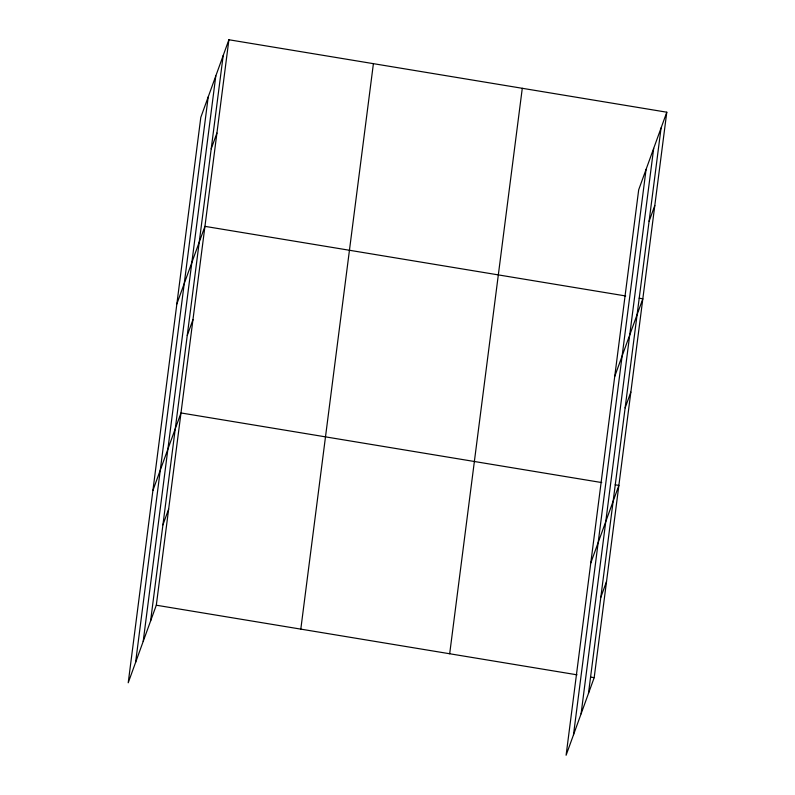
<?xml version="1.0" encoding="UTF-8"?>
<svg xmlns="http://www.w3.org/2000/svg" width="795" height="795" viewBox="0 0 795 795"><rect width="100%" height="100%" fill="white"/><g stroke="black" fill="none" stroke-linecap="round" stroke-linejoin="round"><path stroke-width="1.19" d="M135.597 662.404L208.201 96.95M143.199 641.396L215.803 75.932M150.583 621.004L223.186 55.541M228.9 39.75L200.817 117.332L128.214 682.796L156.307 605.214L228.9 39.75L666.786 112.204L594.183 677.668L566.1 755.25L638.693 189.786L666.786 112.204M300.808 629.123L373.402 63.66M449.682 653.758L522.285 88.295M573.483 734.858L646.077 169.395M581.085 713.85L653.679 148.387M588.469 693.459L661.062 127.995M211.202 148.844L216.926 133.053M176.858 303.938L204.941 226.356L625.685 295.969M187.252 335.45L192.966 319.65M152.898 490.545L180.992 412.953L601.726 482.565M162.925 524.879L168.649 509.078M649.088 221.298L654.802 205.508M614.744 376.393L642.827 298.801L639.15 298.195M625.128 407.905L630.842 392.104M590.784 562.989L618.868 485.407L615.191 484.801M600.811 597.333L606.525 581.533M156.307 605.214L577.041 674.826M590.506 677.052L594.183 677.668"/></g></svg>
